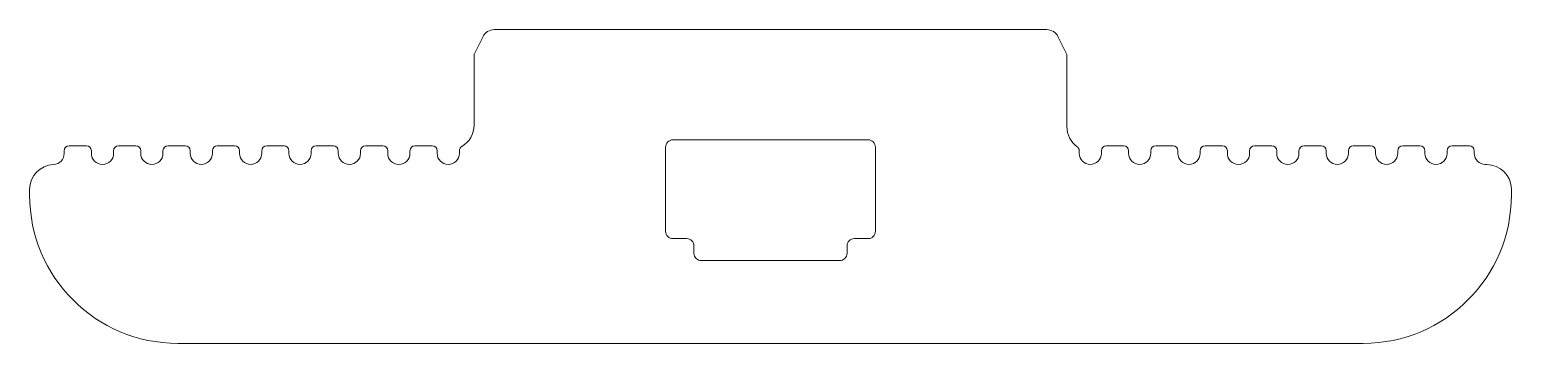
# Model space of a CAD drawing. Header units: millimetres. Extents: x 90.8 to 150.8, y 530.7 to 543.4.
import ezdxf

# ---------------------------------------------------------------- set-up
doc = ezdxf.new("R2010")
doc.units = ezdxf.units.MM

msp = doc.modelspace()

# ---------------------------------------------------------------- linework, layer by layer
at = {"color": 7, "linetype": 'Continuous', "lineweight": 15}
for p, q in [((109.149, 543.128), (108.787, 542.404)), ((131.978, 543.404), (109.596, 543.404)), ((132.787, 542.404), (132.425, 543.128)), ((108.787, 542.404), (108.787, 539.544)), ((132.787, 539.479), (132.787, 542.404)), ((124.737, 538.944), (116.837, 538.944)), ((92.187, 538.504), (92.187, 538.394)), ((93.087, 538.704), (92.387, 538.704)), ((93.287, 538.394), (93.287, 538.504)), ((94.187, 538.504), (94.187, 538.394)), ((95.087, 538.704), (94.387, 538.704)), ((95.287, 538.394), (95.287, 538.504)), ((96.187, 538.504), (96.187, 538.394)), ((97.087, 538.704), (96.387, 538.704)), ((97.287, 538.394), (97.287, 538.504)), ((98.187, 538.504), (98.187, 538.394)), ((99.087, 538.704), (98.387, 538.704)), ((99.287, 538.394), (99.287, 538.504)), ((100.187, 538.504), (100.187, 538.394)), ((101.087, 538.704), (100.387, 538.704)), ((101.287, 538.394), (101.287, 538.504)), ((102.187, 538.504), (102.187, 538.394)), ((103.087, 538.704), (102.387, 538.704)), ((103.287, 538.394), (103.287, 538.504)), ((104.187, 538.504), (104.187, 538.394)), ((105.087, 538.704), (104.387, 538.704)), ((105.287, 538.394), (105.287, 538.504)), ((106.187, 538.504), (106.187, 538.394)), ((107.087, 538.704), (106.387, 538.704)), ((107.287, 538.394), (107.287, 538.504)), ((108.187, 538.504), (108.187, 538.394)), ((116.537, 538.644), (116.537, 535.244)), ((125.037, 535.244), (125.037, 538.644)), ((133.287, 538.394), (133.287, 538.504)), ((134.187, 538.504), (134.187, 538.394)), ((135.087, 538.704), (134.387, 538.704)), ((135.287, 538.394), (135.287, 538.504)), ((136.187, 538.504), (136.187, 538.394)), ((137.087, 538.704), (136.387, 538.704)), ((137.287, 538.394), (137.287, 538.504)), ((138.187, 538.504), (138.187, 538.394)), ((139.087, 538.704), (138.387, 538.704)), ((139.287, 538.394), (139.287, 538.504)), ((140.187, 538.504), (140.187, 538.394)), ((141.087, 538.704), (140.387, 538.704)), ((141.287, 538.394), (141.287, 538.504)), ((142.187, 538.504), (142.187, 538.394)), ((143.087, 538.704), (142.387, 538.704)), ((143.287, 538.394), (143.287, 538.504)), ((144.187, 538.504), (144.187, 538.394)), ((145.087, 538.704), (144.387, 538.704)), ((145.287, 538.394), (145.287, 538.504)), ((146.187, 538.504), (146.187, 538.394)), ((147.087, 538.704), (146.387, 538.704)), ((147.287, 538.394), (147.287, 538.504)), ((148.187, 538.504), (148.187, 538.394)), ((149.087, 538.704), (148.387, 538.704)), ((149.287, 538.394), (149.287, 538.504)), ((149.737, 537.944), (149.787, 537.944)), ((90.787, 536.945), (90.787, 536.704)), ((150.787, 536.704), (150.787, 536.944)), ((116.837, 534.944), (117.387, 534.944)), ((117.687, 534.644), (117.687, 534.355)), ((123.887, 534.355), (123.887, 534.644)), ((124.187, 534.944), (124.737, 534.944)), ((117.987, 534.055), (123.587, 534.055)), ((96.787, 530.704), (144.787, 530.704))]:
    msp.add_line(p, q, dxfattribs=at)
for centre, radius, start, end in [((109.596, 542.904), 0.5, 90, 153.43495), ((131.978, 542.904), 0.5, 26.56505, 90), ((107.787, 539.544), 1, 300, 360), ((133.787, 539.479), 1, 180, 234.31467), ((116.837, 538.644), 0.3, 90, 180), ((124.737, 538.644), 0.3, 360, 90), ((91.737, 538.394), 0.45, 271.97611, 360), ((92.387, 538.504), 0.2, 90, 180), ((93.087, 538.504), 0.2, 0, 90), ((93.737, 538.394), 0.45, 180, 360), ((94.387, 538.504), 0.2, 90, 180), ((95.087, 538.504), 0.2, 0, 90), ((95.737, 538.394), 0.45, 180, 360), ((96.387, 538.504), 0.2, 90, 180), ((97.087, 538.504), 0.2, 360, 90), ((97.737, 538.394), 0.45, 180, 0), ((98.387, 538.504), 0.2, 90, 180), ((99.087, 538.504), 0.2, 0, 90), ((99.737, 538.394), 0.45, 180, 0), ((100.387, 538.504), 0.2, 90, 180), ((101.087, 538.504), 0.2, 360, 90), ((101.737, 538.394), 0.45, 180, 360), ((102.387, 538.504), 0.2, 90, 180), ((103.087, 538.504), 0.2, 0, 90), ((103.737, 538.394), 0.45, 180, 360), ((104.387, 538.504), 0.2, 90, 180), ((105.087, 538.504), 0.2, 360, 90), ((105.737, 538.394), 0.45, 180, 0), ((106.387, 538.504), 0.2, 90, 180), ((107.087, 538.504), 0.2, 360, 90), ((107.737, 538.394), 0.45, 180, 0), ((108.387, 538.504), 0.2, 120, 180), ((133.087, 538.504), 0.2, 360, 54.31467), ((133.737, 538.394), 0.45, 180, 0), ((134.387, 538.504), 0.2, 90, 180), ((135.087, 538.504), 0.2, 360, 90), ((135.737, 538.394), 0.45, 180, 0), ((136.387, 538.504), 0.2, 90, 180), ((137.087, 538.504), 0.2, 0, 90), ((137.737, 538.394), 0.45, 180, 0), ((138.387, 538.504), 0.2, 90, 180), ((139.087, 538.504), 0.2, 360, 90), ((139.737, 538.394), 0.45, 180, 0), ((140.387, 538.504), 0.2, 90, 180), ((141.087, 538.504), 0.2, 360, 90), ((141.737, 538.394), 0.45, 180, 0), ((142.387, 538.504), 0.2, 90, 180), ((143.087, 538.504), 0.2, 0, 90), ((143.737, 538.394), 0.45, 180, 0), ((144.387, 538.504), 0.2, 90, 180), ((145.087, 538.504), 0.2, 0, 90), ((145.737, 538.394), 0.45, 180, 0), ((146.387, 538.504), 0.2, 90, 180), ((147.087, 538.504), 0.2, 360, 90), ((147.737, 538.394), 0.45, 180, 0), ((148.387, 538.504), 0.2, 90, 180), ((149.087, 538.504), 0.2, 0, 90), ((149.737, 538.394), 0.45, 180, 270), ((91.787, 536.945), 1, 91.97611, 180), ((149.787, 536.944), 1, 0, 90), ((96.787, 536.704), 6, 180, 270), ((144.787, 536.704), 6, 270, 360), ((116.837, 535.244), 0.3, 180, 270), ((124.737, 535.244), 0.3, 270, 0), ((117.387, 534.644), 0.3, 360, 90), ((124.187, 534.644), 0.3, 90, 180), ((117.987, 534.355), 0.3, 180, 270), ((123.587, 534.355), 0.3, 270, 360)]:
    msp.add_arc(centre, radius, start, end, dxfattribs=at)

doc.saveas('drawing.dxf')
